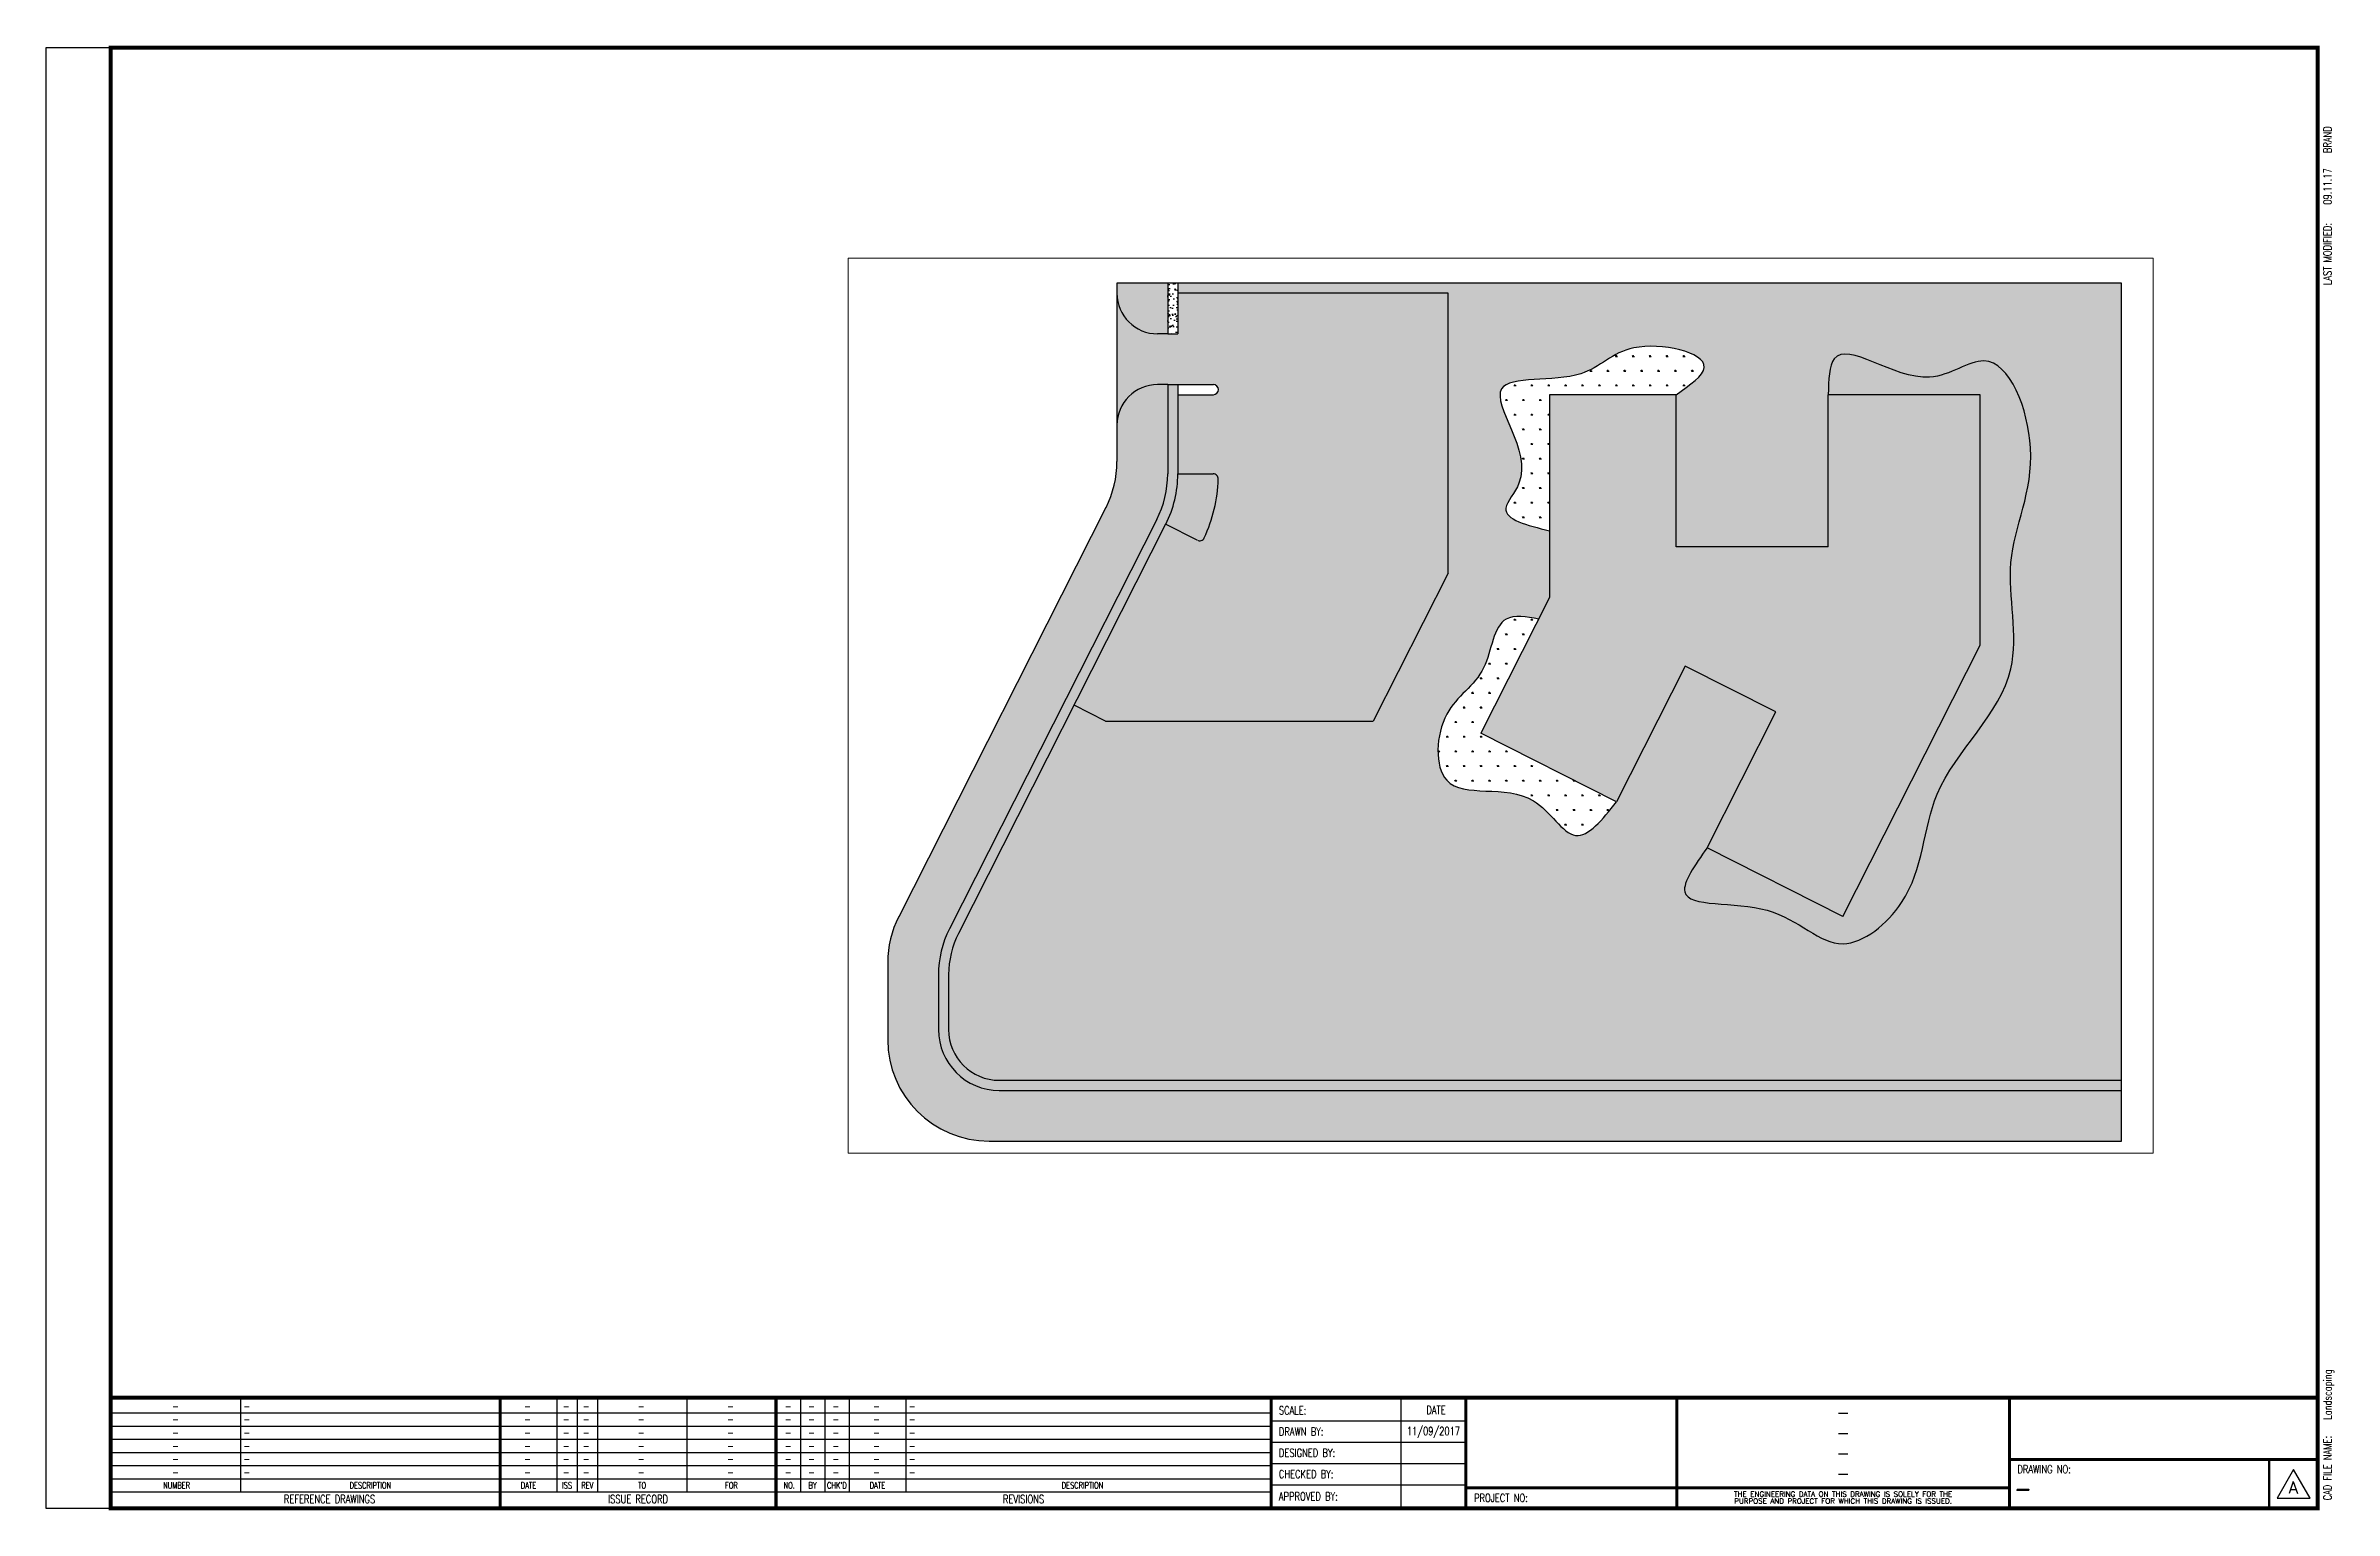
# Paper-space layout '36x24' of a CAD drawing. Header units: inches. Extents: x -1 to 34.3, y 0 to 22.5.
# The model-space entities are those that its viewports show. They can reach past a viewport. Long polylines and large blocks are cut down to what shows.
import ezdxf
from ezdxf.enums import TextEntityAlignment as Align

# ---------------------------------------------------------------- set-up
doc = ezdxf.new("R2010")
doc.units = ezdxf.units.IN
doc.header["$MEASUREMENT"] = 0
for name, color, linetype in [('Building', 31, 'Continuous'), ('G-Border', 255, 'Continuous'), ('G-Border-Text', 253, 'Continuous'), ('G-Border-Text2', 254, 'Continuous'), ('Grass', 112, 'Continuous'), ('Mulch', 243, 'Continuous'), ('Parking', 8, 'Continuous'), ('Pond', 161, 'Continuous'), ('Sidewalk', 254, 'Continuous')]:
    doc.layers.add(name, color=color, linetype=linetype)
doc.layers.add('G-Margin', color=251, linetype='Continuous', plot=False)
doc.layers.add('G-Vports', color=117, linetype='Continuous', plot=False)
doc.styles.add('RomanD', font='romand.shx', dxfattribs={"height": 0.1875})
doc.styles.add('RomanS', font='romans.shx', dxfattribs={"width": 0.75, "height": 0.125})
pattern_1 = [(50, (0, 0), (71.72602, -6.2752), [7.5, -82.5]), (355, (0, 0), (-13.87513, 75.2192), [6, -66]), (100.45144, (5.98, -0.52), (57.8509, 68.944), [6.374, -70.1142]), (46.1842, (0, 20), (106.7241, -16.5519), [11.25, -123.75]), (96.6356, (8.89, 18.62), (93.4662, 97.4119), [9.561, -105.1714]), (351.1842, (0, 20), (93.4662, 97.4119), [9, -99]), (21, (10, 15), (59.6907, -40.2619), [7.5, -82.5]), (326, (10, 15), (24.33153, 72.515), [6, -66]), (71.45144, (14.974, 11.645), (84.02224, 32.2531), [6.374, -70.1142]), (37.5, (0, 0), (1.215986, 33.289385), [0, -65.2, 0, -67, 0, -66.25]), (7.5, (0, 0), (26.30695, 39.44117), [0, -38.2, 0, -63.7, 0, -25.25]), (327.5, (-22.3, 0), (53.382244, -2.25549), [0, -25, 0, -78, 0, -103.5]), (317.5, (-32.3, 0), (58.31862, 10.0105), [0, -32.5, 0, -51.8, 0, -73.5])]

# ---------------------------------------------------------------- blocks, each defined once
blk = doc.blocks.new('JIS Title Block')
at = {"layer": 'G-Border'}
for p, q in [((17.875, 1.344), (20.877, 1.344)), ((17.875, 1.016), (20.877, 1.016)), ((17.875, 0.688), (20.877, 0.688)), ((17.875, 0.359), (20.877, 0.359))]:
    blk.add_line(p, q, dxfattribs=at)
at = {"layer": 'G-Border', "const_width": 0.0625}
blk.add_lwpolyline([(0, 0), (34, 0), (34, 22.5), (0, 22.5)], close=True, dxfattribs=at)
at = {"layer": 'G-Border'}
for points, const_width in [([(0, 1.703), (34, 1.703)], 0.0625), ([(5.999, 1.703), (5.999, 0)], 0.0469), ([(10.249, 1.703), (10.249, 0)], 0.0469), ([(17.875, 1.703), (17.875, 0)], 0.0469), ([(20.877, 1.703), (20.877, 0)], 0.0469), ([(24.125, 1.703), (24.125, 0)], 0.0469), ([(29.251, 1.703), (29.251, 0)], 0.0469), ([(29.251, 0.75), (34, 0.75)], 0.0469), ([(33.251, 0.75), (33.251, 0)], 0.0312), ([(20.877, 0.312), (24.125, 0.312)], 0.0469), ([(24.125, 0.312), (29.251, 0.312)], 0.0469)]:
    blk.add_lwpolyline(points, dxfattribs=dict(at, const_width=const_width))
for points in [[(0, 1.469), (17.875, 1.469)], [(2, 1.719), (2, 0.25)], [(6.874, 1.719), (6.874, 0.25)], [(7.187, 1.719), (7.187, 0.25)], [(7.499, 1.719), (7.499, 0.25)], [(8.874, 1.719), (8.874, 0.25)], [(10.624, 1.719), (10.624, 0.25)], [(10.999, 1.719), (10.999, 0.25)], [(11.374, 1.719), (11.374, 0.25)], [(12.249, 1.719), (12.249, 0.25)], [(19.877, 1.703), (19.877, 0)], [(0, 1.266), (17.875, 1.266)], [(0, 1.062), (17.875, 1.062)], [(0, 0.859), (17.875, 0.859)], [(0, 0.656), (17.875, 0.656)], [(0, 0.453), (17.875, 0.453)], [(0, 0.25), (17.875, 0.25)]]:
    blk.add_lwpolyline(points, dxfattribs=at)
blk.add_lwpolyline([(33.88, 0.155), (33.626, 0.595), (33.372, 0.155)], close=True, dxfattribs=at)
at = {"layer": 'G-Margin'}
blk.add_lwpolyline([(0, 22.5), (-1, 22.5), (-1, 0), (0, 0)], dxfattribs=at)
at = {"layer": 'G-Border-Text', "style": 'RomanS', "width": 0.75}
for s, p in [('SCALE:', (17.996, 1.445)), ('DRAWN BY:', (17.996, 1.118)), ('DESIGNED BY:', (17.996, 0.791)), ('CHECKED BY:', (17.996, 0.463)), ('APPROVED BY:', (17.996, 0.12))]:
    blk.add_text(s, height=0.125, dxfattribs=at).set_placement(p)
for s, height, p in [('DATE', 0.125, (20.416, 1.513)), ('NUMBER', 0.1, (1.016, 0.352)), ('DESCRIPTION', 0.1, (4, 0.352)), ('DATE', 0.1, (6.437, 0.352)), ('ISS', 0.1, (7.03, 0.352)), ('REV', 0.1, (7.343, 0.352)), ('TO', 0.1, (8.187, 0.352)), ('FOR', 0.1, (9.562, 0.352)), ('NO.', 0.1, (10.452, 0.352)), ('BY', 0.1, (10.812, 0.352)), ("CHK'D", 0.1, (11.187, 0.352)), ('DATE', 0.1, (11.812, 0.352)), ('DESCRIPTION', 0.1, (14.97, 0.352)), ('REFERENCE DRAWINGS', 0.125, (3.371, 0.141)), ('ISSUE RECORD', 0.125, (8.124, 0.141)), ('REVISIONS', 0.125, (14.062, 0.141))]:
    blk.add_text(s, height=height, dxfattribs=at).set_placement(p, align=Align.MIDDLE_CENTER)
at = {"layer": 'G-Border-Text', "char_height": 0.125, "attachment_point": 1, "rotation": 90, "style": 'RomanS'}
for s, insert in [('BRAND', (34.087, 20.877)), ('09.11.17', (34.087, 20.082)), ('LAST MODIFIED:', (34.087, 18.844)), ('Landscaping', (34.087, 1.363)), ('CAD FILE NAME:', (34.087, 0.121))]:
    blk.add_mtext(s, dxfattribs=dict(at, insert=insert))
at = {"layer": 'G-Border-Text', "char_height": 0.125, "attachment_point": 1, "style": 'RomanS'}
for s, insert in [('DRAWING NO:', (29.372, 0.663)), ('PROJECT NO:', (21.002, 0.221))]:
    blk.add_mtext(s, dxfattribs=dict(at, insert=insert))
at = {"layer": 'G-Border-Text', "insert": (26.688, 0.164), "char_height": 0.08, "width": 4.25167, "attachment_point": 5, "line_spacing_factor": 0.8, "style": 'RomanS'}
blk.add_mtext('{\\W1;THE ENGINEERING DATA ON THIS DRAWING IS SOLELY FOR THE\\PPURPOSE AND PROJECT FOR WHICH THIS DRAWING IS ISSUED.}', dxfattribs=at)
at = {"layer": 'G-Border-Text', "style": 'RomanS', "width": 0.75}
for tag, p in [('SCALE', (19.235, 1.508)), ('DRAWNDATE', (20.377, 1.18)), ('DESDATE', (20.377, 0.852)), ('CHKDATE', (20.377, 0.523)), ('APPDATE', (20.377, 0.18)), ('PRONO', (23.016, 0.16))]:
    blk.add_attdef(tag, text='', height=0.125, dxfattribs=at).set_placement(p, align=Align.MIDDLE)
for tag, p in [('DRAWNBY', (19.745, 1.18)), ('DESBY', (19.745, 0.852)), ('CHKBY', (19.745, 0.523)), ('APPBY', (19.745, 0.18))]:
    blk.add_attdef(tag, text='', height=0.125, dxfattribs=at).set_placement(p, align=Align.MIDDLE_RIGHT)
at = {"layer": 'G-Border-Text2', "style": 'RomanD'}
for tag, p in [('TITLE1', (26.688, 1.477)), ('TITLE2', (26.688, 1.164)), ('TITLE3', (26.688, 0.852)), ('TITLE4', (26.688, 0.539))]:
    blk.add_attdef(tag, text='', height=0.188, dxfattribs=at).set_placement(p, align=Align.MIDDLE)
blk.add_attdef('DWGNO', (29.325, 0.169), '', height=0.25, dxfattribs=at)
at = {"layer": 'G-Border-Text2', "style": 'RomanD', "flags": 8}
blk.add_attdef('REV', text='', height=0.188, dxfattribs=at).set_placement((33.621, 0.226), align=Align.CENTER)
blk = doc.blocks.new('RefDwg')
at = {"layer": 'G-Border', "color": 253, "style": 'RomanS', "width": 0.75}
blk.add_attdef('DWGREF', text='', height=0.125, dxfattribs=at).set_placement((1, 0.102), align=Align.MIDDLE)
blk.add_attdef('REFDESC', text='', height=0.125, dxfattribs=at).set_placement((2.047, 0.102), align=Align.MIDDLE_LEFT)
blk = doc.blocks.new('Issue')
at = {"layer": 'G-Border', "color": 253, "style": 'RomanS', "width": 0.75}
for tag, p in [('ISSUEDATE', (0.422, 0.102)), ('ISSUE', (1.016, 0.102)), ('ISSUEREV', (1.328, 0.102)), ('ISSUETO', (2.172, 0.102)), ('ISSUEFOR', (3.547, 0.102))]:
    blk.add_attdef(tag, text='', height=0.125, dxfattribs=at).set_placement(p, align=Align.MIDDLE)
blk = doc.blocks.new('Revision')
at = {"layer": 'G-Border', "color": 253, "style": 'RomanS', "width": 0.75}
for tag, p in [('REVNO', (0.188, 0.102)), ('REVBY', (0.547, 0.102)), ('REVCHK', (0.922, 0.102)), ('REVDATE', (1.547, 0.102))]:
    blk.add_attdef(tag, text='', height=0.125, dxfattribs=at).set_placement(p, align=Align.MIDDLE)
blk.add_attdef('REVDESC', text='', height=0.125, dxfattribs=at).set_placement((2.047, 0.102), align=Align.MIDDLE_LEFT)

msp = doc.modelspace()

# ---------------------------------------------------------------- hatches: boundary and pattern name
at = {"layer": 'Building'}
h = msp.add_hatch(color=256, dxfattribs=at)
h.dxf.hatch_style = 1
h.paths.add_polyline_path([(7209, 5307), (7209, 6788), (6309, 6788), (6309, 5888), (5409, 5888), (5409, 6788), (4661, 6788), (4661, 5588), (4254, 4786), (5057, 4379), (5464, 5182), (5999, 4911), (5593, 4108), (6395, 3701)])
at = {"layer": 'Grass'}
h = msp.add_hatch(dxfattribs=at)
h.set_pattern_fill('GRASS', color=256, scale=50)
h.paths.add_polyline_path([(8045, 2732), (8045, 7448), (2462, 7448), (2462, 7388), (4061, 7388), (4061, 5732), (3618, 4857), (2035, 4857), (1848, 4951), (1164, 3601, 0.117738), (1106, 3357), (1106, 3032, 0.414214), (1406, 2732)])
edge = h.paths.add_edge_path(flags=16)
edge.add_spline(control_points=[(7236, 3938), (7088, 3793), (6873, 3183), (6348, 3532), (5466, 3471), (4906, 2905), (6222, 3158), (7935, 2712), (7764, 4050), (7385, 4082), (7236, 3938)], knot_values=[0, 0, 0, 0, 1, 2, 3, 4, 5, 6, 7, 8, 8, 8, 8], degree=3, periodic=0)
edge = h.paths.add_edge_path(flags=16)
edge.add_spline(control_points=[(1843, 4065), (1639, 3996), (1407, 3676), (1369, 3077), (1868, 3232), (2294, 3096), (4053, 3180), (4540, 3550), (3175, 4708), (2628, 4090), (2047, 4134), (1843, 4065)], knot_values=[0, 0, 0, 0, 1, 2, 3, 4, 5, 6, 7, 8, 9, 9, 9, 9], degree=3, periodic=0)
edge = h.paths.add_edge_path(flags=16)
edge.add_spline(control_points=[(6309, 6788), (6312, 6875), (6324, 7192), (6852, 6746), (7325, 7148), (7617, 6367), (7306, 5844), (7521, 5051), (6857, 4519), (6882, 3839), (6356, 3410), (6020, 3834), (5324, 3728), (5520, 4005), (5593, 4108)], knot_values=[0, 0, 0, 0, 215.978743, 790.546484, 1125.183804, 1708.592588, 2397.491232, 3025.398805, 3887.048273, 4561.793062, 4985.02105, 5475.767716, 5974.985787, 6267.048264, 6267.048264, 6267.048264, 6267.048264], degree=3, periodic=0)
edge.add_line((5593, 4108), (5999, 4911))
edge.add_line((5999, 4911), (5464, 5182))
edge.add_line((5464, 5182), (5057, 4379))
edge.add_spline(control_points=[(5057, 4379), (4974, 4275), (4805, 4063), (4552, 4540), (3968, 4334), (3995, 4946), (4312, 5112), (4332, 5508), (4524, 5474), (4597, 5461)], knot_values=[0, 0, 0, 0, 312.825846, 635.923743, 1162.643913, 1553.193148, 1904.236779, 2222.494248, 2413.877177, 2413.877177, 2413.877177, 2413.877177], degree=3, periodic=0)
edge.add_line((4597, 5461), (4661, 5588))
edge.add_line((4661, 5588), (4661, 5983))
edge.add_spline(control_points=[(4661, 5983), (4528, 6015), (4320, 6067), (4627, 6381), (4119, 6952), (4874, 6829), (5109, 7147), (5724, 7007), (5490, 6845), (5409, 6788)], knot_values=[0, 0, 0, 0, 291.166516, 457.403971, 1024.190734, 1500.696972, 1850.443806, 2282.810076, 2515.385715, 2515.385715, 2515.385715, 2515.385715], degree=3, periodic=0)
edge.add_line((5409, 6788), (5409, 5888))
edge.add_line((5409, 5888), (6309, 5888))
edge.add_line((6309, 5888), (6309, 6788))
h.paths.add_polyline_path([(2390, 6022), (2577, 5927, 0.424352), (2618, 5941, 0.100288), (2701, 6289, 0.424352), (2671, 6320), (2462, 6320, -0.117738)], flags=17)
h.paths.add_polyline_path([(2102, 7448), (2102, 7388, 0.414214), (2342, 7148), (2402, 7148), (2402, 7448)])
h.paths.add_polyline_path([(2402, 6848), (2342, 6848, 0.414214), (2102, 6608), (2102, 6392, -0.117738), (2037, 6121), (811, 3700, 0.117738), (746, 3429), (746, 2972, 0.414214), (1346, 2372), (8045, 2372), (8045, 2672), (1406, 2672, -0.414214), (1046, 3032), (1046, 3357, -0.117738), (1111, 3628), (2337, 6049, 0.117738), (2402, 6320)])
at = {"layer": 'Mulch'}
h = msp.add_hatch(dxfattribs=at)
h.set_pattern_fill('SWAMP', color=256, scale=100)
edge = h.paths.add_edge_path()
edge.add_spline(control_points=[(5593, 4108), (5520, 4005), (5324, 3728), (6020, 3834), (6356, 3410), (6882, 3839), (6857, 4519), (7521, 5051), (7306, 5844), (7617, 6367), (7325, 7148), (6852, 6746), (6324, 7192), (6312, 6875), (6309, 6788)], knot_values=[0, 0, 0, 0, 292.062477, 791.280548, 1282.027214, 1705.255202, 2379.999991, 3241.649459, 3869.557032, 4558.455676, 5141.86446, 5476.50178, 6051.069521, 6267.048264, 6267.048264, 6267.048264, 6267.048264], degree=3, periodic=0)
edge.add_line((6309, 6788), (7209, 6788))
edge.add_line((7209, 6788), (7209, 5307))
edge.add_line((7209, 5307), (6395, 3701))
edge.add_line((6395, 3701), (5593, 4108))
h = msp.add_hatch(dxfattribs=at)
h.set_pattern_fill('SWAMP', color=256, scale=100)
edge = h.paths.add_edge_path()
edge.add_spline(control_points=[(5409, 6788), (5490, 6845), (5724, 7007), (5109, 7147), (4874, 6829), (4119, 6952), (4627, 6381), (4320, 6067), (4528, 6015), (4661, 5983)], knot_values=[0, 0, 0, 0, 232.57564, 664.941909, 1014.688743, 1491.194981, 2057.981745, 2224.219199, 2515.385716, 2515.385716, 2515.385716, 2515.385716], degree=3, periodic=0)
edge.add_line((4661, 5983), (4661, 6788))
edge.add_line((4661, 6788), (5409, 6788))
h = msp.add_hatch(dxfattribs=at)
h.set_pattern_fill('SWAMP', color=256, scale=100)
edge = h.paths.add_edge_path()
edge.add_spline(control_points=[(4597, 5461), (4524, 5474), (4332, 5508), (4312, 5112), (3995, 4946), (3968, 4334), (4552, 4540), (4805, 4063), (4974, 4275), (5057, 4379)], knot_values=[0, 0, 0, 0, 191.382928, 509.640398, 860.684029, 1251.233264, 1777.953434, 2101.051331, 2413.877177, 2413.877177, 2413.877177, 2413.877177], degree=3, periodic=0)
edge.add_line((5057, 4379), (4254, 4786))
edge.add_line((4254, 4786), (4597, 5461))
at = {"layer": 'Parking'}
h = msp.add_hatch(color=256, dxfattribs=at)
h.dxf.hatch_style = 1
h.paths.add_polyline_path([(2618, 5941, -0.424352), (2577, 5927), (2390, 6022), (1848, 4951), (2035, 4857), (3618, 4857), (4061, 5732), (4061, 7388), (2462, 7388), (2462, 7148), (2342, 7148, -0.414214), (2102, 7388), (2102, 6608, -0.414214), (2342, 6848), (2462, 6848), (2672, 6848, -0.414214), (2702, 6818, -0.414214), (2672, 6788), (2462, 6788), (2462, 6320), (2671, 6320, -0.424352), (2701, 6289, -0.100288)])
at = {"layer": 'Pond'}
h = msp.add_hatch(color=256, dxfattribs=at)
h.dxf.hatch_style = 1
edge = h.paths.add_edge_path()
edge.add_spline(control_points=[(1843, 4065), (1639, 3996), (1407, 3676), (1369, 3077), (1868, 3232), (2294, 3096), (4053, 3180), (4540, 3550), (3175, 4708), (2628, 4090), (2047, 4134), (1843, 4065)], knot_values=[0, 0, 0, 0, 1, 2, 3, 4, 5, 6, 7, 8, 9, 9, 9, 9], degree=3, periodic=0)
h = msp.add_hatch(color=256, dxfattribs=at)
h.dxf.hatch_style = 1
edge = h.paths.add_edge_path()
edge.add_spline(control_points=[(7236, 3938), (7088, 3793), (6873, 3183), (6348, 3532), (5466, 3471), (4906, 2905), (6222, 3158), (7935, 2712), (7764, 4050), (7385, 4082), (7236, 3938)], knot_values=[0, 0, 0, 0, 1, 2, 3, 4, 5, 6, 7, 8, 8, 8, 8], degree=3, periodic=0)
at = {"layer": 'Sidewalk'}
h = msp.add_hatch(dxfattribs=at)
h.set_pattern_fill('AR-CONC', color=256, scale=10)
h.set_pattern_definition(pattern_1)
h.paths.add_polyline_path([(2462, 7448), (2402, 7448), (2402, 7148), (2462, 7148)])
h = msp.add_hatch(dxfattribs=at)
h.set_pattern_fill('AR-CONC', color=256, scale=10)
h.set_pattern_definition(pattern_1)
h.paths.add_polyline_path([(8045, 2732), (1406, 2732, -0.414214), (1106, 3032), (1106, 3357, -0.117738), (1164, 3601), (2390, 6022, 0.117738), (2462, 6320), (2462, 6848), (2402, 6848), (2402, 6320, -0.117738), (2337, 6049), (1111, 3628, 0.117738), (1046, 3357), (1046, 3032, 0.414214), (1406, 2672), (8045, 2672)])

# ---------------------------------------------------------------- linework, layer by layer
for p, q in [((8045, 7448), (2102, 7448)), ((2102, 7448), (2102, 7388)), ((8045, 2372), (8045, 7448)), ((2102, 7388), (2102, 6608)), ((4061, 7388), (2462, 7388)), ((4061, 5732), (4061, 7388)), ((2402, 7148), (2342, 7148)), ((2402, 6848), (2342, 6848)), ((2462, 6848), (2672, 6848)), ((2462, 6788), (2672, 6788)), ((2702, 6818), (2702, 6818)), ((2102, 6608), (2102, 6392)), ((2462, 6320), (2671, 6320)), ((2037, 6121), (811, 3700)), ((2390, 6022), (2390, 6022)), ((2577, 5927), (2390, 6022)), ((4061, 5732), (3618, 4857)), ((2035, 4857), (1848, 4951)), ((2035, 4857), (3618, 4857)), ((746, 3429), (746, 2972)), ((1346, 2372), (8045, 2372))]:
    msp.add_line(p, q)
for centre, radius, start, end in [((2342, 7388), 240, 180, 270), ((2342, 6608), 240, 90, 180), ((2672, 6818), 30, 0, 90), ((2672, 6818), 30, 270, 0), ((1502, 6392), 600, 333.1401, 0), ((1802, 6320), 900, 335.1162, 358.0239), ((2671, 6290), 30, 358.0239, 90), ((2591, 5954), 30, 243.1401, 335.1162), ((1346, 3429), 600, 153.1401, 180), ((1346, 2972), 600, 180, 270)]:
    msp.add_arc(centre, radius, start, end)
at = {"layer": 'Building'}
for p, q in [((5409, 6788), (4661, 6788)), ((5409, 5888), (5409, 6788)), ((7209, 6788), (6309, 6788)), ((6309, 5888), (6309, 6788)), ((7209, 5307), (7209, 6788)), ((6309, 5888), (5409, 5888)), ((6395, 3701), (7209, 5307)), ((5593, 4108), (5999, 4911)), ((5057, 4379), (4254, 4786)), ((6395, 3701), (5593, 4108))]:
    msp.add_line(p, q, dxfattribs=at)
for points in [[(4661, 6788), (4661, 5588), (4254, 4786)], [(5999, 4911), (5464, 5182), (5057, 4379)]]:
    msp.add_lwpolyline(points, dxfattribs=at)
at = {"layer": 'Mulch'}
for points in [[(5409, 6788), (5576, 6950), (5159, 7065), (4845, 6912), (4377, 6822), (4480, 6264), (4403, 6117), (4661, 5983)], [(5593, 4108), (5461, 3847), (5948, 3738), (6397, 3540), (6743, 3783), (6954, 4424), (7390, 5167), (7390, 5795), (7506, 6474), (7230, 6988), (6909, 6892), (6345, 7001), (6309, 6788)], [(4597, 5461), (4405, 5461), (4271, 5173), (4053, 4898), (4053, 4507), (4565, 4386), (4815, 4181), (5057, 4379)]]:
    msp.add_spline(points, degree=3, dxfattribs=at)
at = {"layer": 'Sidewalk'}
for p, q in [((2402, 7448), (2402, 7148)), ((2462, 7448), (2462, 7148)), ((2402, 7148), (2462, 7148)), ((2402, 6848), (2402, 6320)), ((2402, 6848), (2462, 6848)), ((2462, 6848), (2462, 6320)), ((2337, 6049), (1111, 3628)), ((2390, 6022), (1164, 3601)), ((1046, 3357), (1046, 3032)), ((1106, 3357), (1106, 3032)), ((1406, 2732), (8045, 2732)), ((1406, 2672), (8045, 2672))]:
    msp.add_line(p, q, dxfattribs=at)
for centre, radius, start, end in [((1802, 6320), 600, 333.1401, 0), ((1802, 6320), 660, 333.1401, 0), ((1646, 3357), 600, 153.1401, 180), ((1646, 3357), 540, 153.1401, 180), ((1406, 3032), 360, 180, 270), ((1406, 3032), 300, 180, 270)]:
    msp.add_arc(centre, radius, start, end, dxfattribs=at)

psp = doc.layouts.new('36x24')

# ---------------------------------------------------------------- block references
ref = psp.add_blockref('JIS Title Block', (0, 0))
ref.add_attrib('TITLE1', '-', dxfattribs={"layer": 'G-Border', "color": 254, "height": 0.188, "style": 'RomanD'}).set_placement((26.688, 1.477), align=Align.MIDDLE)
ref.add_attrib('TITLE2', '-', dxfattribs={"layer": 'G-Border', "color": 254, "height": 0.188, "style": 'RomanD'}).set_placement((26.688, 1.164), align=Align.MIDDLE)
ref.add_attrib('TITLE3', '-', dxfattribs={"layer": 'G-Border', "color": 254, "height": 0.188, "style": 'RomanD'}).set_placement((26.688, 0.852), align=Align.MIDDLE)
ref.add_attrib('TITLE4', '-', dxfattribs={"layer": 'G-Border', "color": 254, "height": 0.188, "style": 'RomanD'}).set_placement((26.688, 0.539), align=Align.MIDDLE)
ref.add_attrib('DWGNO', '-', (29.325, 0.169), dxfattribs={"layer": 'G-Border', "color": 254, "height": 0.25, "style": 'RomanD'})
ref.add_attrib('REV', 'A', dxfattribs={"layer": 'G-Border', "color": 254, "height": 0.188, "style": 'RomanD'}).set_placement((33.621, 0.226), align=Align.CENTER)
ref.add_attrib('DRAWNDATE', '11/09/2017', dxfattribs={"layer": 'G-Border', "color": 253, "height": 0.125, "style": 'RomanS', "width": 0.75}).set_placement((20.377, 1.18), align=Align.MIDDLE)
for name, p, values in [('RefDwg', (0, 1.469), {'DWGREF': '-', 'REFDESC': '-'}), ('Issue', (5.999, 1.469), {'ISSUEDATE': '-', 'ISSUE': '-', 'ISSUEREV': '-', 'ISSUETO': '-', 'ISSUEFOR': '-'}), ('Revision', (10.249, 1.469), {'REVNO': '-', 'REVBY': '-', 'REVCHK': '-', 'REVDATE': '-', 'REVDESC': '-'}), ('RefDwg', (0, 1.266), {'DWGREF': '-', 'REFDESC': '-'}), ('RefDwg', (0, 1.062), {'DWGREF': '-', 'REFDESC': '-'}), ('Issue', (5.999, 1.266), {'ISSUEDATE': '-', 'ISSUE': '-', 'ISSUEREV': '-', 'ISSUETO': '-', 'ISSUEFOR': '-'}), ('Issue', (5.999, 1.062), {'ISSUEDATE': '-', 'ISSUE': '-', 'ISSUEREV': '-', 'ISSUETO': '-', 'ISSUEFOR': '-'}), ('Revision', (10.249, 1.266), {'REVNO': '-', 'REVBY': '-', 'REVCHK': '-', 'REVDATE': '-', 'REVDESC': '-'}), ('Revision', (10.249, 1.062), {'REVNO': '-', 'REVBY': '-', 'REVCHK': '-', 'REVDATE': '-', 'REVDESC': '-'}), ('RefDwg', (0, 0.859), {'DWGREF': '-', 'REFDESC': '-'}), ('RefDwg', (0, 0.656), {'DWGREF': '-', 'REFDESC': '-'}), ('Issue', (5.999, 0.859), {'ISSUEDATE': '-', 'ISSUE': '-', 'ISSUEREV': '-', 'ISSUETO': '-', 'ISSUEFOR': '-'}), ('Issue', (5.999, 0.656), {'ISSUEDATE': '-', 'ISSUE': '-', 'ISSUEREV': '-', 'ISSUETO': '-', 'ISSUEFOR': '-'}), ('Revision', (10.249, 0.859), {'REVNO': '-', 'REVBY': '-', 'REVCHK': '-', 'REVDATE': '-', 'REVDESC': '-'}), ('Revision', (10.249, 0.656), {'REVNO': '-', 'REVBY': '-', 'REVCHK': '-', 'REVDATE': '-', 'REVDESC': '-'}), ('RefDwg', (0, 0.453), {'DWGREF': '-', 'REFDESC': '-'}), ('Issue', (5.999, 0.453), {'ISSUEDATE': '-', 'ISSUE': '-', 'ISSUEREV': '-', 'ISSUETO': '-', 'ISSUEFOR': '-'}), ('Revision', (10.249, 0.453), {'REVNO': '-', 'REVBY': '-', 'REVCHK': '-', 'REVDATE': '-', 'REVDESC': '-'})]:
    psp.add_blockref(name, p).add_auto_attribs(values)

# ---------------------------------------------------------------- viewports
at = {"layer": 'G-Vports'}
psp.add_viewport(center=(21.413, 12.364), size=(20.107, 13.79226), view_center_point=(4371.921, 4948.224), view_height=5296.22936, dxfattribs=at)

doc.saveas('drawing.dxf')
